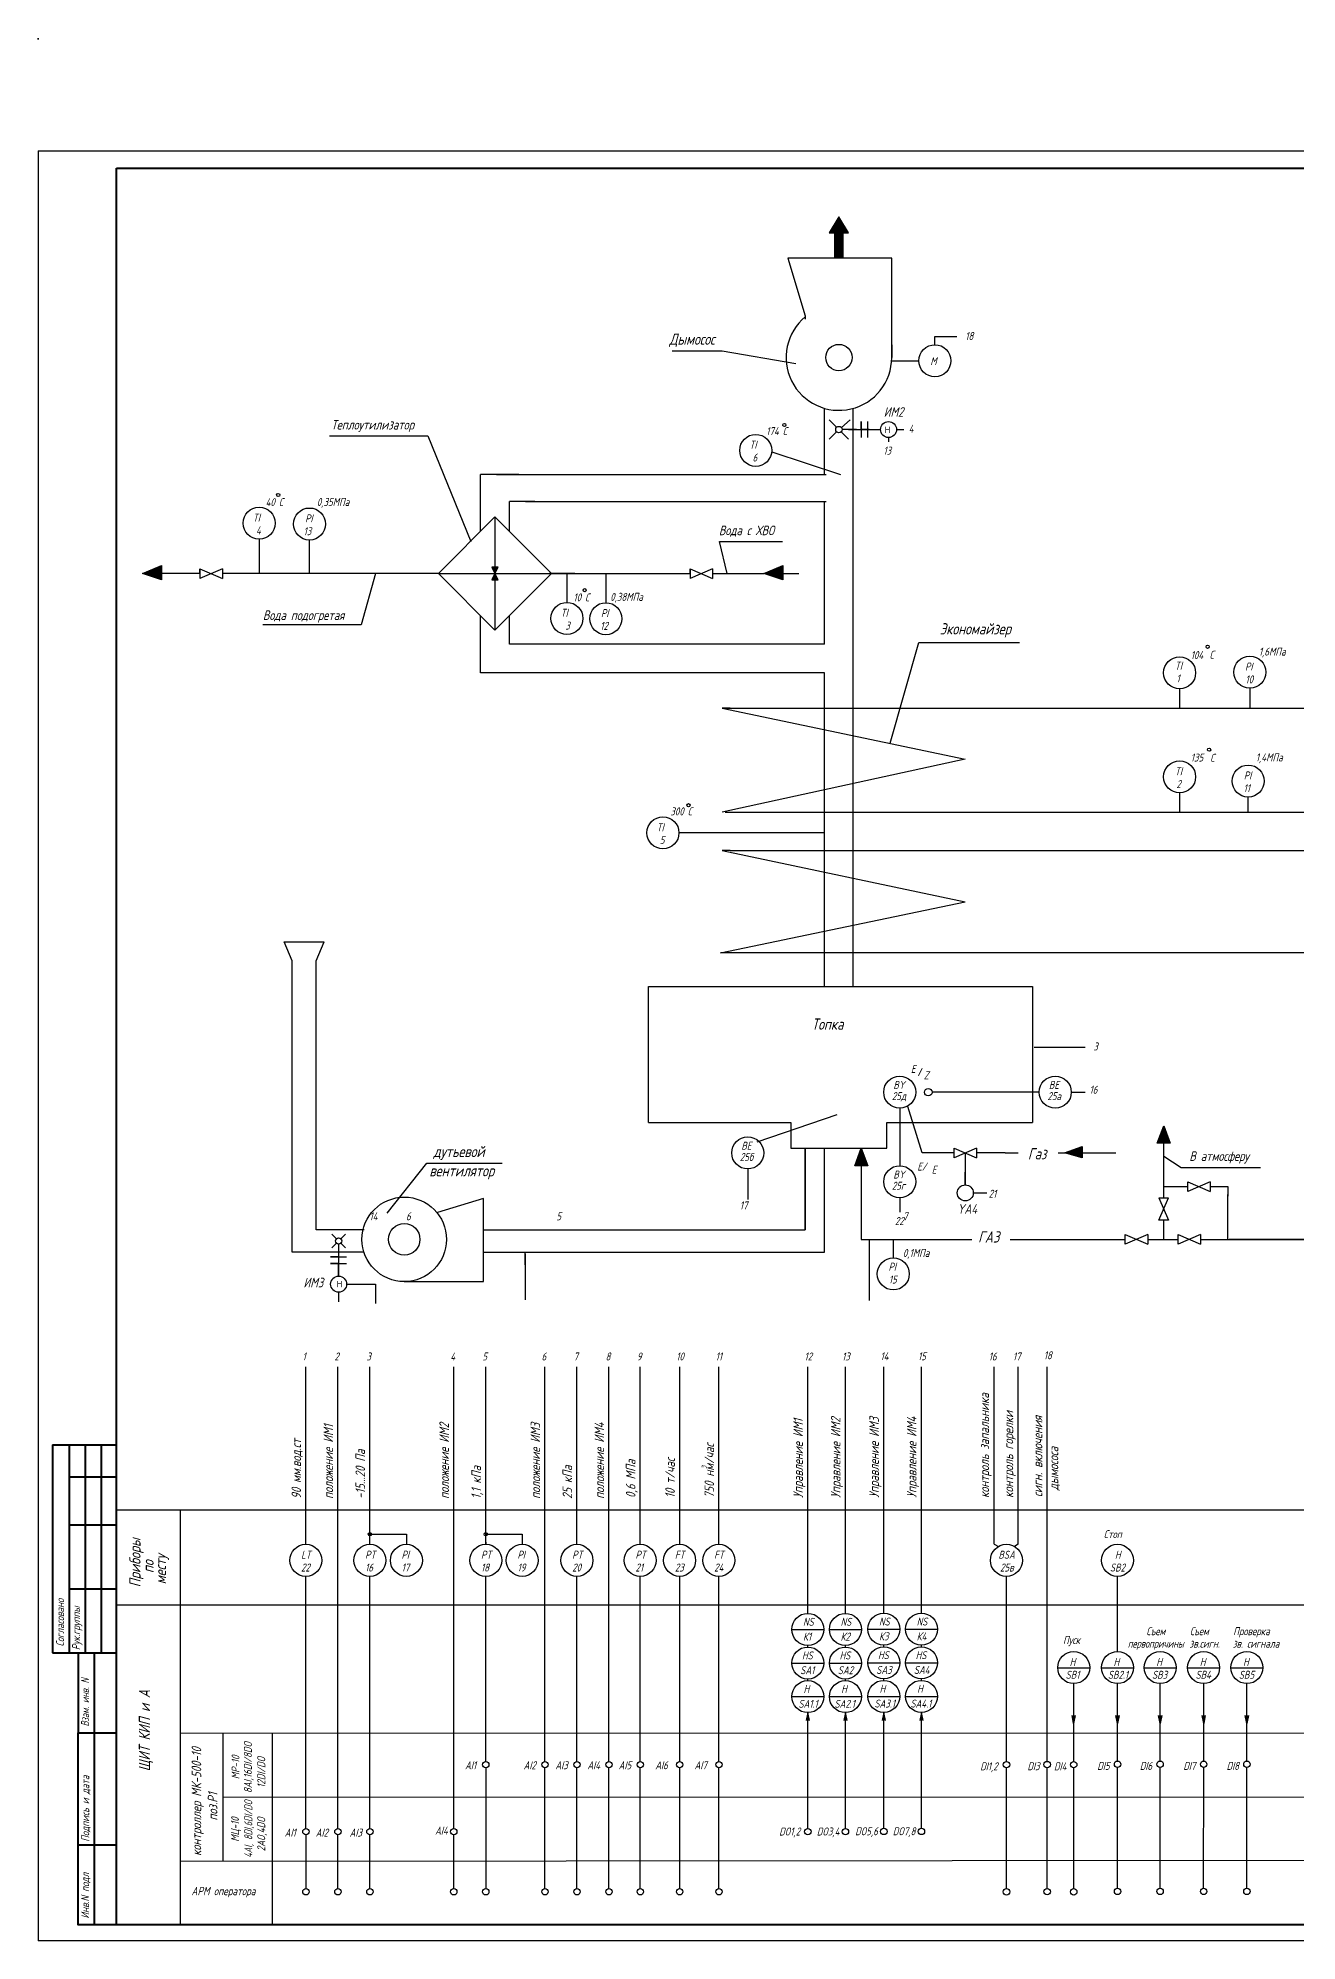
# Model space of a CAD drawing. Extents: x -24 to 944, y 1 to 596.
# Drawn here: x -24 to 369, y 1 to 596 of the extents above; entities that cross this region are included whole.
import ezdxf

# ---------------------------------------------------------------- set-up
doc = ezdxf.new("R2010")
doc.units = 0
doc.header["$LTSCALE"] = 20
doc.header["$MEASUREMENT"] = 0
doc.linetypes.add('HIDDEN', pattern=[0.375, 0.25, -0.125])
doc.layers.get('0').update_dxf_attribs({"linetype": 'CONTINUOUS'})
doc.layers.add('1', color=7, linetype='CONTINUOUS')
doc.layers.add('MAIN', color=7, linetype='CONTINUOUS', lineweight=50)
doc.styles.add('ROMANC', font='', dxfattribs={"oblique": 15, "height": 3})
doc.styles.get("Standard").update_dxf_attribs({"font": '', "oblique": 15, "height": 2.5})
doc.styles.add('TXT', font='ROMANC.SHX', dxfattribs={"height": 4})
doc.styles.get('ROMANC').set_extended_font_data('GOST type A')
doc.styles.get('Standard').set_extended_font_data('GOST type A')

msp = doc.modelspace()

# ---------------------------------------------------------------- linework, layer by layer
at = {"color": 7, "lineweight": 40}
for p, q in [((0, 554.82), (773.83, 554.85, 0.97)), ((0, 6), (0, 554.82)), ((724.09, 6, -0.03), (0, 6))]:
    msp.add_line(p, q, dxfattribs=at)
at = {"color": 7}
for p, q in [((0, 135.66), (529.72, 135.66)), ((20.03, 6), (20.03, 135.66)), ((0, 105.97), (529.72, 105.97)), ((33.35, 25.97), (33.35, 65.88)), ((48.8, 6), (48.8, 65.89)), ((0, 6), (724.09, 6, 0.97))]:
    msp.add_line(p, q, dxfattribs=at)
at = {"color": 0, "linetype": 'Continuous'}
for p, q in [((216.08, 72.33, 0.75), (215.58, 69.83, 0.75)), ((216.58, 69.83, 0.75), (216.08, 72.33, 0.75)), ((227.83, 72.33, 1.47), (227.33, 69.83, 1.47)), ((228.33, 69.83, 1.47), (227.83, 72.33, 1.47)), ((239.83, 72.41, 1.47), (239.33, 69.91, 1.47)), ((240.33, 69.91, 1.47), (239.83, 72.41, 1.47)), ((251.58, 72.41, 1.18), (251.08, 69.91, 1.18)), ((252.08, 69.91, 1.18), (251.58, 72.41, 1.18)), ((299.15, 68.97, 1), (298.65, 71.47, 1)), ((299.65, 71.47, 1), (299.15, 68.97, 1)), ((312.85, 68.97, 1), (312.35, 71.47, 1)), ((313.35, 71.47, 1), (312.85, 68.97, 1)), ((326.19, 68.97, 1), (325.69, 71.47, 1)), ((326.69, 71.47, 1), (326.19, 68.97, 1)), ((339.78, 68.97, 1), (339.28, 71.47, 1)), ((340.28, 71.47, 1), (339.78, 68.97, 1)), ((353.3, 68.97, 1), (352.8, 71.47, 1)), ((353.8, 71.47, 1), (353.3, 68.97, 1))]:
    msp.add_line(p, q, dxfattribs=at)
at = {"color": 0, "linetype": 'ByBlock'}
for p, q in [((20.03, 65.88), (529.72, 66.05)), ((33.35, 45.92), (529.72, 46.09)), ((20.03, 25.95), (529.72, 26.33))]:
    msp.add_line(p, q, dxfattribs=at)
at = {"color": 0, "linetype": 'Continuous'}
for centre in [(115.43, 56.07, 1), (133.93, 56.07, 1), (143.93, 56.07, 1), (153.93, 56.07, 1), (163.72, 56.07, 1), (176.02, 56.07, 1), (188.3, 56.07, 1), (278.15, 56.07, 1), (290.86, 56.1, 1), (299.17, 56.06, 1), (312.87, 56.2, 1), (326.17, 56.2, 1), (339.77, 56.2, 1), (353.29, 56.2, 1), (59.22, 35.13), (69.22, 35.13), (79.22, 35.13), (105.43, 35.13, 1), (216.08, 35.13, 1), (227.83, 35.13, 0.71), (239.83, 35.21, 0.71), (251.58, 35.21, 0.42), (59.22, 16.37), (69.22, 16.37), (79.22, 16.37), (105.43, 16.37, 1), (115.43, 16.37, 1), (133.93, 16.37, 1), (143.93, 16.37, 1), (153.93, 16.37, 1), (163.72, 16.37, 1), (176.02, 16.37, 1), (188.3, 16.37, 1), (278.15, 16.35, 1), (290.86, 16.38, 1), (299.17, 16.34, 1), (312.87, 16.48, 1), (326.17, 16.48, 1), (339.77, 16.48, 1), (353.29, 16.48, 1)]:
    msp.add_circle(centre, 1, dxfattribs=at)
for points in [[(216.58, 69.83, 0.75), (216.08, 72.33, 0.75), (215.58, 69.83, 0.75)], [(228.33, 69.83, 1.47), (227.83, 72.33, 1.47), (227.33, 69.83, 1.47)], [(240.33, 69.91, 1.47), (239.83, 72.41, 1.47), (239.33, 69.91, 1.47)], [(252.08, 69.91, 1.18), (251.58, 72.41, 1.18), (251.08, 69.91, 1.18)], [(299.65, 71.47, 1), (299.15, 68.97, 1), (298.65, 71.47, 1)], [(313.35, 71.47, 1), (312.85, 68.97, 1), (312.35, 71.47, 1)], [(326.69, 71.47, 1), (326.19, 68.97, 1), (325.69, 71.47, 1)], [(340.28, 71.47, 1), (339.78, 68.97, 1), (339.28, 71.47, 1)], [(353.8, 71.47, 1), (353.3, 68.97, 1), (352.8, 71.47, 1)]]:
    msp.add_solid(points, dxfattribs=at)
at = {"layer": '1', "color": 7, "linetype": 'Continuous'}
for p, q in [((-24.5, 595.5, 1), (-24.5, 595, 1)), ((-24.5, 595, 1), (-24.5, 595.5, 1)), ((-24.5, 560.25, 1), (-24.5, 1, 1)), ((-24.5, 560.25, 1), (779.06, 560.25, 0.97)), ((225.79, 539.69, 1), (222.79, 534.69, 1)), ((228.79, 534.69, 1), (225.79, 539.69, 1)), ((225.79, 534.69, 1), (222.79, 534.69, 1)), ((222.79, 534.69, 1), (228.79, 534.69, 1)), ((209.79, 526.69, 1), (215.29, 508.69, 1)), ((242.29, 526.69, 1), (209.79, 526.69, 1)), ((242.29, 495.69, 1), (242.29, 526.69, 1)), ((215.29, 508.69, 1), (215.29, 507.69, 1)), ((242.29, 499.69, 1), (242.29, 495.69, 1)), ((255.76, 499.69, 1), (255.76, 502.28, 1)), ((255.76, 502.28, 1), (262.68, 502.28, 1)), ((189.29, 497.69, 1), (173.65, 497.69, 1)), ((212.29, 493.69, 1), (189.29, 497.69, 1)), ((242.29, 494.69, 1), (250.79, 494.69, 1)), ((221.29, 459.19, 1), (221.29, 479.81, 1)), ((225.08, 473.9, 1), (222.79, 476.19, 1)), ((226.55, 473.84, 1), (229.29, 476.19, 1)), ((230.29, 299.19, 1), (230.29, 479.81, 1)), ((232.79, 475.69, 1), (232.79, 470.69, 1)), ((232.79, 473.19, 1), (232.79, 475.69, 1)), ((234.79, 470.69, 1), (234.79, 475.69, 1)), ((66.62, 471.19, 1), (97.29, 471.19, 1)), ((97.29, 471.19, 1), (110.79, 438.19, 1)), ((225.08, 472.48, 1), (222.79, 470.19, 1)), ((226.5, 472.48, 1), (228.79, 470.19, 1)), ((231.29, 473.19, 1), (226.79, 473.19, 1)), ((228.79, 473.19, 1), (238.79, 473.19, 1)), ((235.29, 473.19, 1), (232.79, 473.19, 1)), ((241.29, 470.69, 1), (241.29, 469.36, 1)), ((243.79, 473.19, 1), (246.06, 473.19, 1)), ((204.79, 466.19, 1), (226.29, 459.19, 1)), ((113.79, 441.37, 1), (113.79, 459.19, 1)), ((125.79, 459.19, 1), (113.79, 459.19, 1)), ((118.79, 459.19, 1), (221.79, 459.19, 1)), ((122.79, 441.69, 1), (122.79, 450.69, 1)), ((130.79, 450.69, 1), (122.79, 450.69, 1)), ((127.79, 450.69, 1), (221.79, 450.69, 1)), ((221.29, 406.19, 1), (221.29, 450.69, 1)), ((118.29, 445.87, 1), (100.61, 428.19, 1)), ((135.97, 428.19, 1), (118.29, 445.87, 1)), ((118.29, 445.69, 1), (118.29, 410.69, 1)), ((122.79, 441.37, 1), (122.79, 441.69, 1)), ((44.6, 438.94, 1), (44.6, 428.19, 1)), ((60.23, 438.68, 1), (60.23, 428.19, 1)), ((190.86, 428.19, 1), (188.45, 438.19, 1)), ((188.45, 438.19, 1), (188.77, 438.19, 1)), ((188.45, 438.19, 1), (208.17, 438.19, 1)), ((8.1, 428.19, 1), (14.1, 430.69, 1)), ((14.1, 426.19, 1), (8.1, 428.19, 1)), ((26.1, 428.19, 1), (13.6, 428.19, 1)), ((14.1, 430.69, 1), (14.1, 426.19, 1)), ((33.1, 429.69, 1), (26.1, 426.69, 1)), ((26.1, 429.69, 1), (33.1, 426.69, 1)), ((26.1, 429.69, 1), (26.1, 426.69, 1)), ((26.1, 428.19, 1), (26.1, 429.69, 1)), ((26.1, 428.19, 1), (26.1, 428.19, 1)), ((33.1, 429.69, 1), (33.1, 426.69, 1)), ((84.1, 428.19, 1), (33.1, 428.19, 1)), ((80.98, 428.19, 1), (76.49, 412.19, 1)), ((100.79, 428.19, 1), (80.98, 428.19, 1)), ((100.61, 428.19, 1), (118.29, 410.51, 1)), ((100.79, 428.19, 1), (135.79, 428.19, 1)), ((119.29, 430.19, 1), (117.29, 430.19, 1)), ((117.29, 430.19, 1), (118.29, 428.19, 1)), ((118.29, 428.19, 1), (117.29, 426.19, 1)), ((118.29, 428.19, 1), (119.29, 430.19, 1)), ((118.29, 410.51, 1), (135.97, 428.19, 1)), ((119.29, 426.19, 1), (118.29, 428.19, 1)), ((135.29, 428.19, 1), (147.79, 428.19, 1)), ((143.29, 428.19, 1), (135.29, 428.19, 1)), ((140.79, 428.19, 1), (140.79, 419.19, 1)), ((144.29, 428.19, 1), (161.85, 428.19, 1)), ((152.93, 428.19, 1), (152.93, 419.1, 1)), ((158.3, 428.19, 1), (179.29, 428.19, 1)), ((179.29, 428.19, 1), (179.29, 429.69, 1)), ((179.29, 429.69, 1), (179.29, 426.69, 1)), ((179.29, 429.69, 1), (186.29, 426.69, 1)), ((186.29, 429.69, 1), (179.29, 426.69, 1)), ((179.29, 428.19, 1), (179.29, 428.19, 1)), ((186.29, 429.69, 1), (186.29, 426.69, 1)), ((186.29, 428.19, 1), (202.29, 428.19, 1)), ((202.29, 428.19, 1), (208.29, 430.69, 1)), ((208.29, 426.19, 1), (202.29, 428.19, 1)), ((208.29, 430.69, 1), (208.29, 426.19, 1)), ((208.29, 428.19, 1), (213.29, 428.19, 1)), ((117.29, 426.19, 1), (119.29, 426.19, 1)), ((73.6, 412.19, 1), (45.78, 412.19, 1)), ((76.49, 412.19, 1), (68.78, 412.19, 1)), ((113.79, 407.69, 1), (113.79, 415.01, 1)), ((113.79, 397.19, 1), (113.79, 414.69, 1)), ((113.79, 397.19, 1), (113.79, 411.19, 1)), ((122.79, 408.19, 1), (122.79, 415.01, 1)), ((122.79, 406.19, 1), (122.79, 415.01, 1)), ((122.79, 406.19, 1), (122.79, 409.8, 1)), ((132.29, 406.19, 1), (122.79, 406.19, 1)), ((221.29, 406.19, 1), (127.79, 406.19, 1)), ((241.79, 375.19, 1), (250.79, 406.69, 1)), ((250.79, 406.69, 1), (282.19, 406.69, 1)), ((122.79, 397.19, 1), (113.79, 397.19, 1)), ((221.29, 397.19, 1), (118.79, 397.19, 1)), ((221.29, 299.19, 1), (221.29, 397.19, 1)), ((354.21, 392.39, 1), (354.21, 386.19, 1)), ((332.27, 392.19, 1), (332.27, 386.19, 1)), ((189.29, 386.19, 1), (265.29, 370.19, 1)), ((191.79, 386.19, 1), (189.29, 386.19, 1)), ((189.29, 386.19, 1), (306.79, 386.19, 1)), ((262.79, 386.19, 1), (394.29, 386.19, 1)), ((265.29, 370.19, 1), (189.29, 353.69, 1)), ((332.27, 359.69, 1), (332.27, 353.69, 1)), ((353.66, 353.69, 1), (353.66, 358.38, 1)), ((190.29, 353.69, 1), (445.46, 353.69, 1)), ((221.29, 347.19, 1), (175.79, 347.19, 1)), ((191.79, 341.69, 1), (189.29, 341.69, 1)), ((189.29, 341.69, 1), (265.29, 325.69, 1)), ((191.79, 341.69, 1), (535.79, 341.69, 1)), ((188.79, 309.69, 1), (265.29, 325.69, 1)), ((54.94, 307.19, 1), (52.44, 313.19, 1)), ((52.44, 313.19, 1), (64.94, 313.19, 1)), ((62.44, 307.19, 1), (64.94, 313.19, 1)), ((549.79, 309.69, 1), (188.79, 309.69, 1)), ((54.94, 216.19, 1), (54.94, 307.19, 1)), ((62.44, 223.19, 1), (62.44, 307.19, 1)), ((166.29, 299.19, 1), (286.29, 299.19, 1)), ((166.29, 256.69, 1), (166.29, 299.19, 1)), ((286.29, 299.19, 1), (286.29, 256.69, 1)), ((286.79, 280.19, 1), (302.79, 280.19, 1)), ((251.79, 247.19, 1), (247.29, 261.69, 1)), ((288.4, 266.19, 1), (254.89, 266.19, 1)), ((288.4, 266.19, 1), (288.4, 266.19, 1)), ((298.4, 266.19, 1), (302.79, 266.19, 1)), ((166.29, 256.69, 1), (210.79, 256.69, 1)), ((200.29, 250.69, 1), (225.29, 259.19, 1)), ((210.79, 256.69, 1), (210.79, 248.69, 1)), ((240.79, 248.69, 1), (240.79, 256.69, 1)), ((240.79, 256.69, 1), (286.29, 256.69, 1)), ((244.79, 261.19, 1), (244.79, 243.19, 1)), ((325.29, 250.19, 1), (327.29, 255.69, 1)), ((325.79, 250.19, 1), (327.29, 255.69, 1)), ((327.29, 255.69, 1), (329.29, 250.19, 1)), ((327.29, 250.19, 1), (325.29, 250.19, 1)), ((329.29, 250.19, 1), (325.79, 250.19, 1)), ((327.29, 233.19, 1), (327.29, 251.19, 1)), ((84.59, 228.34, 1), (97.01, 243.99, 1)), ((97.01, 243.99, 1), (120.58, 243.99, 1)), ((210.79, 248.69, 1), (240.79, 248.69, 1)), ((215.29, 223.19, 1), (215.29, 248.69, 1)), ((215.29, 248.69, 1), (215.29, 223.19, 1)), ((221.29, 216.19, 1), (221.29, 248.69, 1)), ((230.79, 243.19, 1), (232.79, 248.69, 1)), ((231.29, 243.19, 1), (232.79, 248.69, 1)), ((232.79, 248.69, 1), (232.79, 220.19, 1)), ((232.79, 248.69, 1), (234.79, 243.19, 1)), ((261.79, 247.19, 1), (251.79, 247.19, 1)), ((268.79, 248.69, 1), (261.79, 245.69, 1)), ((261.79, 248.69, 1), (268.79, 245.69, 1)), ((261.79, 245.69, 1), (261.79, 248.69, 1)), ((265.29, 247.19, 1), (265.29, 243.19, 1)), ((265.29, 246.69, 1), (265.29, 237.19, 1)), ((268.79, 248.69, 1), (268.79, 245.69, 1)), ((269.79, 247.19, 1), (268.79, 247.19, 1)), ((276.29, 247.19, 1), (269.79, 247.19, 1)), ((277.79, 247.19, 1), (274.29, 247.19, 1)), ((277.79, 247.19, 1), (281.79, 247.19, 1)), ((294.29, 247.19, 1), (304.29, 247.19, 1)), ((296.29, 247.19, 1), (301.79, 249.19, 1)), ((301.79, 245.69, 1), (296.29, 247.19, 1)), ((300.79, 247.19, 1), (312.29, 247.19, 1)), ((301.79, 249.19, 1), (301.79, 245.69, 1)), ((327.29, 246.19, 1), (332.79, 242.69, 1)), ((197.29, 242.19, 1), (197.29, 232.69, 1)), ((232.79, 243.19, 1), (230.79, 243.19, 1)), ((234.79, 243.19, 1), (231.29, 243.19, 1)), ((265.29, 237.19, 1), (265.29, 241.19, 1)), ((332.79, 242.69, 1), (355.29, 242.69, 1)), ((334.79, 235.19, 1), (334.79, 238.19, 1)), ((334.79, 238.19, 1), (341.79, 235.19, 1)), ((341.79, 238.19, 1), (334.79, 235.19, 1)), ((341.79, 238.19, 1), (341.79, 235.19, 1)), ((353.79, 242.69, 1), (357.54, 242.69, 1)), ((114.74, 232.99, 1), (100.34, 228.59, 1)), ((114.74, 206.99, 1), (114.74, 232.99, 1)), ((244.79, 233.19, 1), (244.79, 228.69, 1)), ((267.79, 234.69, 1), (271.98, 234.69, 1)), ((325.79, 233.19, 1), (328.79, 226.19, 1)), ((325.79, 226.19, 1), (328.79, 233.19, 1)), ((325.79, 233.19, 1), (328.79, 233.19, 1)), ((327.29, 236.69, 1), (334.79, 236.69, 1)), ((341.79, 236.69, 1), (347.29, 236.69, 1)), ((347.29, 236.69, 1), (347.29, 233.69, 1)), ((347.29, 220.19, 1), (347.29, 234.19, 1)), ((328.79, 226.19, 1), (325.79, 226.19, 1)), ((327.29, 220.19, 1), (327.29, 226.19, 1)), ((77.44, 223.19, 1), (62.44, 223.19, 1)), ((68.73, 220.4, 1), (67.32, 221.81, 1)), ((70.14, 220.4, 1), (71.56, 221.81, 1)), ((114.74, 223.19, 1), (203.29, 223.19, 1)), ((203.29, 223.19, 1), (215.29, 223.19, 1)), ((232.79, 220.19, 1), (267.29, 220.19, 1)), ((235.29, 220.19, 1), (235.29, 201.12, 1)), ((242.79, 220.19, 1), (242.79, 214.39, 1)), ((263.29, 220.19, 1), (264.79, 220.19, 1)), ((279.29, 220.19, 1), (308.29, 220.19, 1)), ((279.79, 220.19, 1), (305.79, 220.19, 1)), ((305.79, 220.19, 1), (315.29, 220.19, 1)), ((315.29, 218.69, 1), (315.29, 221.69, 1)), ((315.29, 221.69, 1), (322.29, 218.69, 1)), ((322.29, 221.69, 1), (315.29, 218.69, 1)), ((322.29, 221.69, 1), (322.29, 218.69, 1)), ((322.29, 220.19, 1), (331.79, 220.19, 1)), ((338.79, 221.69, 1), (331.79, 218.69, 1)), ((331.79, 221.69, 1), (338.79, 218.69, 1)), ((331.79, 218.69, 1), (331.79, 221.69, 1)), ((338.79, 221.69, 1), (338.79, 218.69, 1)), ((338.79, 220.19, 1), (349.79, 220.19, 1)), ((376.29, 220.19, 1), (347.79, 220.19, 1)), ((348.79, 220.19, 1), (375.79, 220.19, 1)), ((77.44, 216.19, 1), (54.94, 216.19, 1)), ((69.44, 214.69, 1), (66.94, 214.69, 1)), ((66.94, 214.69, 1), (71.94, 214.69, 1)), ((68.73, 218.98, 1), (67.32, 217.57, 1)), ((69.44, 218.69, 1), (69.44, 208.69, 1)), ((69.44, 218.69, 1), (69.44, 214.69, 1)), ((70.14, 218.98, 1), (71.56, 217.57, 1)), ((114.74, 216.19, 1), (192.44, 216.19, 1)), ((127.76, 212.19, 1), (127.76, 216.19, 1)), ((127.76, 215.69, 1), (127.76, 201.27, 1)), ((163.94, 216.19, 1), (172.94, 216.19, 1)), ((189.94, 216.19, 1), (221.29, 216.19, 1)), ((69.44, 212.69, 1), (66.94, 212.69, 1)), ((66.94, 212.69, 1), (71.94, 212.69, 1)), ((69.44, 208.69, 1), (69.44, 212.69, 1)), ((69.44, 203.69, 1), (69.44, 200.69, 1)), ((71.94, 206.19, 1), (74.94, 206.19, 1)), ((74.44, 206.19, 1), (80.94, 206.19, 1)), ((80.94, 206.19, 1), (80.94, 200.19, 1)), ((89.94, 206.99, 1), (114.74, 206.99, 1)), ((59.21, 124.91), (59.21, 180.35)), ((69.21, 36.13), (69.21, 180.35)), ((79.21, 124.91), (79.21, 180.35)), ((105.43, 36.13, 1.06), (105.43, 180.35, 0.06)), ((115.43, 124.91), (115.43, 180.35)), ((133.93, 57.07, 1.07), (133.93, 180.35, 0.07)), ((143.93, 124.91), (143.93, 180.35)), ((153.93, 57.07, 1.07), (153.93, 180.35, 0.07)), ((163.72, 124.91, 0.29), (163.72, 180.35, 0.04)), ((176.02, 124.91, 0.29), (176.02, 180.35, 0.04)), ((188.3, 124.91, 0.29), (188.3, 180.35, 0.04)), ((216.08, 124.91, 0.29), (216.08, 180.35, 0.04)), ((227.83, 124.91), (227.83, 180.35, -0.25)), ((239.83, 125, 0), (239.83, 180.35, -0.25)), ((251.58, 125, -0.29), (251.58, 180.35, -0.54)), ((274.28, 124.91, 0.29), (274.28, 180.35, 0.04)), ((281.82, 124.91, 0.29), (281.82, 180.35, 0.04)), ((290.89, 125.29, 0.29), (290.89, 180.35, 0.04)), ((290.85, 57.1, 1.08), (290.89, 131.35, 0.38)), ((79.21, 128.07, 1), (90.6, 128.07, 1)), ((90.6, 128.07, 1), (90.6, 124.91, 1)), ((115.43, 128.07, 1), (126.82, 128.07, 1)), ((115.43, 125.57, 1), (115.43, 124.91, 1)), ((126.82, 128.07, 1), (126.82, 124.91, 1)), ((216.08, 103.28, 0.47), (216.08, 127.4, 0.38)), ((227.83, 103.28, 0.18), (227.83, 127.4, 0.09)), ((239.83, 103.36, 0.18), (239.83, 127.48, 0.09)), ((251.58, 103.36, -0.11), (251.58, 127.48, -0.2)), ((274.28, 124.91, 1.29), (275.66, 124.26, 1)), ((281.82, 124.91, 1.29), (280.64, 124.24, 1)), ((59.21, 36.13), (59.21, 114.91)), ((79.21, 36.13), (79.21, 114.91)), ((115.43, 57.07, 1.18), (115.43, 114.91)), ((143.93, 57.07, 1.18), (143.93, 114.91)), ((163.71, 57.07, 1.11), (163.71, 114.91, 0.38)), ((176.02, 57.07, 1.11), (176.02, 114.91, 0.38)), ((188.29, 57.07, 1.11), (188.3, 114.91, 0.38)), ((278.15, 57.07, 1.11), (278.15, 114.91, 0.38)), ((312.88, 91.46, 0.3), (312.88, 114.91, 0.04)), ((211.06, 98.32, 1), (221.06, 98.32, 1)), ((222.81, 98.32, 0.71), (232.81, 98.32, 0.71)), ((234.81, 98.41, 0.71), (244.81, 98.41, 0.71)), ((246.57, 98.41, 0.42), (256.57, 98.41, 0.42)), ((216.08, 92.83, 0.56), (216.08, 93.33, 0.56)), ((227.83, 92.83, 0.27), (227.83, 93.33, 0.27)), ((239.83, 92.91, 0.27), (239.83, 93.41, 0.27)), ((251.58, 92.91, -0.01), (251.58, 93.41, -0.02)), ((211.06, 87.83, 1), (221.06, 87.83, 1)), ((222.81, 87.83, 0.71), (232.81, 87.83, 0.71)), ((234.81, 87.91, 0.71), (244.81, 87.91, 0.71)), ((246.57, 87.91, 0.42), (256.57, 87.91, 0.42)), ((294.17, 86.34, 0.71), (304.17, 86.34, 0.71)), ((307.87, 86.34, 0.71), (317.87, 86.34, 0.71)), ((321.17, 86.34, 0.71), (331.17, 86.34, 0.71)), ((334.69, 86.34, 0.71), (344.69, 86.34, 0.71)), ((348.21, 86.34, 0.71), (358.21, 86.34, 0.71)), ((211.06, 77.33, 1), (221.06, 77.33, 1)), ((216.08, 82.33, 0.66), (216.08, 82.83, 0.66)), ((222.81, 77.33, 0.71), (232.81, 77.33, 0.71)), ((227.83, 82.33, 0.37), (227.83, 82.83, 0.37)), ((234.81, 77.41, 0.71), (244.81, 77.41, 0.71)), ((239.83, 82.41, 0.37), (239.83, 82.91, 0.37)), ((246.57, 77.41, 0.42), (256.57, 77.41, 0.42)), ((251.58, 82.41, 0.08), (251.58, 82.91, 0.08)), ((299.18, 57.06, 0.6), (299.18, 81.4, 0.42)), ((312.88, 57.2, 0.66), (312.88, 81.4, 0.42)), ((326.18, 57.2, 0.66), (326.18, 81.4, 0.42)), ((339.78, 57.2, 0.66), (339.78, 81.4, 0.42)), ((353.3, 57.2, 0.66), (353.3, 81.4, 0.42)), ((216.07, 36.13, 1), (216.08, 72.33, 0.75)), ((227.83, 36.13, 0.71), (227.83, 72.33, 0.47)), ((239.83, 36.21, 0.71), (239.83, 72.41, 0.47)), ((251.58, 36.21, 0.42), (251.58, 72.41, 0.18)), ((115.43, 55.07, 1), (115.43, 17.37, 1)), ((133.93, 17.37, 1.4), (133.93, 55.07, 1.09)), ((143.92, 17.37, 1.99), (143.93, 55.07, 1.22)), ((153.93, 17.37, 1.4), (153.93, 55.11, 1.09)), ((163.71, 17.37, 1.61), (163.71, 55.07, 1.14)), ((176.02, 17.37, 1.61), (176.02, 55.07, 1.14)), ((188.29, 17.37, 1.61), (188.29, 55.07, 1.14)), ((278.14, 17.35, 1.61), (278.15, 55.07, 1.14)), ((278.15, 56.07, 1), (278.15, 56.07, 1)), ((290.83, 17.38, 1.46), (290.85, 55.1, 1.1)), ((299.18, 17.34, 0.9), (299.18, 55.06, 0.62)), ((312.88, 17.48, 1.07), (312.88, 55.2, 0.68)), ((326.18, 17.48, 1.07), (326.18, 55.2, 0.68)), ((339.77, 17.48, 1.07), (339.78, 55.2, 0.68)), ((353.3, 17.48, 1.07), (353.3, 55.2, 0.68)), ((59.22, 34.13), (59.22, 17.37)), ((69.21, 17.37), (69.21, 34.13)), ((79.21, 17.37), (79.21, 34.13)), ((105.43, 35.13, 1), (105.43, 35.13, 1)), ((105.43, 35.13, 1), (105.43, 35.13, 1)), ((105.43, 17.37, 1.19), (105.43, 34.13, 1.08)), ((216.08, 35.13, 1), (216.08, 35.13, 1)), ((216.08, 35.13, 1), (216.08, 35.13, 1)), ((105.43, 16.37, 1), (105.43, 16.37, 1)), ((105.43, 16.37, 1), (105.43, 16.37, 1)), ((278.15, 16.35, 1), (278.15, 16.35, 1)), ((4.5, 1, 1), (-24.5, 1, 1)), ((693, 1, 1), (-1.5, 1, 1))]:
    msp.add_line(p, q, dxfattribs=at)
at = {"layer": '1', "color": 7, "linetype": 'Continuous', "lineweight": 40}
for p, q in [((-20.01, 156, 1), (-20.01, 91, 1)), ((0, 6, 1), (-12, 6, 1)), ((0, 6, 1), (-7, 6, 1))]:
    msp.add_line(p, q, dxfattribs=at)
at = {"layer": '1', "color": 7, "linetype": 'Continuous', "const_width": 3, "elevation": 1}
msp.add_lwpolyline([(225.79, 526.69), (225.79, 534.69)], dxfattribs=at)
at = {"layer": '1', "color": 7, "linetype": 'Continuous'}
for centre, radius in [((225.79, 495.69, 1), 4.12), ((255.79, 494.69, 1), 5), ((241.29, 473.19, 1), 2.5), ((199.79, 466.69, 1), 5), ((208.73, 474.61, 1), 0.5), ((225.79, 473.19, 1), 1), ((50.56, 452.75, 1), 0.5), ((44.6, 443.94, 1), 5), ((60.32, 443.68, 1), 5), ((146.33, 423, 1), 0.5), ((140.79, 414.19, 1), 5), ((152.93, 414.1, 1), 5), ((341.01, 405.33, 1), 0.5), ((332.27, 397.19, 1), 5), ((354.21, 397.39, 1), 5), ((332.27, 364.69, 1), 5), ((341.47, 373.17, 1), 0.5), ((353.69, 363.38, 1), 5), ((170.79, 347.19, 1), 5), ((178.78, 355.82, 1), 0.5), ((244.79, 266.19, 1), 5), ((293.4, 266.19, 1), 5), ((253.72, 266.16, 1), 1.17), ((197.29, 247.19, 1), 5), ((244.79, 238.19, 1), 5), ((89.94, 220.19, 1), 13.2), ((265.29, 234.69, 1), 2.5), ((69.44, 219.69, 1), 1), ((89.94, 220.19, 1), 4.92), ((242.79, 209.39, 1), 5), ((69.44, 206.19, 1), 2.5), ((59.19, 119.91, 1), 5), ((79.21, 119.91, 1), 5), ((79.21, 128.07, 1), 0.5), ((90.6, 119.91, 1), 5), ((115.43, 119.91, 1), 5), ((115.43, 128.07, 1), 0.5), ((126.82, 119.91, 1), 5), ((143.92, 119.91, 1), 5), ((163.7, 119.91, 1), 5), ((176.01, 119.91, 1), 5), ((188.28, 119.91, 1), 5), ((278.13, 119.91, 1), 5), ((312.86, 119.91, 1), 5), ((216.06, 98.33, 1), 5), ((227.81, 98.33, 0.71), 5), ((239.81, 98.41, 0.71), 5), ((251.57, 98.41, 0.42), 5), ((216.06, 87.83, 1), 5), ((227.81, 87.83, 0.71), 5), ((239.81, 87.91, 0.71), 5), ((251.57, 87.91, 0.42), 5), ((299.17, 86.4, 0.71), 5), ((312.87, 86.4, 0.71), 5), ((326.17, 86.4, 0.71), 5), ((339.76, 86.4, 0.71), 5), ((353.29, 86.4, 0.71), 5), ((216.06, 77.33, 1), 5), ((227.81, 77.33, 0.71), 5), ((239.81, 77.41, 0.71), 5), ((251.57, 77.41, 0.42), 5)]:
    msp.add_circle(centre, radius, dxfattribs=at)
msp.add_arc((225.79, 495.69, 1), 16.5, 129.5212, 0, dxfattribs=at)
for points in [[(222.79, 534.69, 1), (225.79, 539.69, 1), (228.79, 534.69, 1), (225.79, 534.69, 1)], [(228.79, 534.69, 1), (225.79, 539.69, 1), (225.79, 534.69, 1)], [(8.1, 428.19, 1), (14.1, 430.69, 1), (14.1, 426.19, 1)], [(118.29, 428.19, 1), (119.29, 430.19, 1), (117.29, 430.19, 1)], [(119.29, 426.19, 1), (118.29, 428.19, 1), (117.29, 426.19, 1)], [(202.29, 428.19, 1), (208.29, 430.69, 1), (208.29, 426.19, 1)], [(325.79, 250.19, 1), (325.29, 250.19, 1), (327.29, 255.69, 1)], [(329.29, 250.19, 1), (327.29, 255.69, 1), (325.79, 250.19, 1)], [(231.29, 243.19, 1), (230.79, 243.19, 1), (232.79, 248.69, 1)], [(234.79, 243.19, 1), (232.79, 248.69, 1), (231.29, 243.19, 1)], [(301.79, 249.19, 1), (296.29, 247.19, 1), (301.79, 245.69, 1)]]:
    msp.add_solid(points, dxfattribs=at)
at = {"layer": 'MAIN', "color": 7, "linetype": 'Continuous', "lineweight": 40}
for p, q in [((-20.01, 156, 1), (-0.01, 156, 1)), ((-14.82, 156, 1), (-14.82, 91, 1)), ((-9.82, 156, 1), (-9.82, 91, 1)), ((-4.82, 156, 1), (-4.82, 91, 1)), ((-14.82, 146, 1), (-0.01, 146, 1)), ((-14.82, 131, 1), (-0.01, 131, 1)), ((-14.82, 111, 1), (-0.01, 111, 1)), ((-20.01, 91, 1), (-0.01, 91, 1)), ((-12.01, 90.98, 1), (-12.01, 65.98, 1)), ((-7.01, 90.98, 1), (-7.01, 5.98, 1)), ((-12.01, 5.98, 1), (-12.01, 65.98, 1)), ((-12.01, 65.98, 1), (-0.01, 65.98, 1)), ((-12.01, 30.98, 1), (-0.01, 30.98, 1))]:
    msp.add_line(p, q, dxfattribs=at)

# ---------------------------------------------------------------- texts
at = {"color": 7, "oblique": 15}
for s, p in [('Приборы', (7.54, 111.47, 1)), ('по', (11.64, 115.93, 2)), ('месту', (15.5, 112.42, 1))]:
    msp.add_text(s, height=3.5, rotation=90, dxfattribs=at).set_placement(p)
at = {"color": 0, "linetype": 'Continuous', "oblique": 15}
for s, p in [('контроллер МК-500-10', (26.5, 27.56)), (' поз.Р1', (31.56, 37.07))]:
    msp.add_text(s, height=3, rotation=90, dxfattribs=at).set_placement(p)
for s, p in [('AI1', (108.95, 54.64, 1)), ('AI2', (127.24, 54.64, 1)), ('AI3', (137.15, 54.64, 1)), ('AI4', (147.15, 54.64, 1)), ('AI5', (156.94, 54.64, 1)), ('AI6', (168.37, 54.64, 1)), ('AI7', (180.64, 54.64, 1)), ('DI1,2', (269.93, 54.3, 1)), ('DI3', (284.68, 54.34, 1)), ('DI4', (292.99, 54.29, 1)), ('DI5', (306.52, 54.44, 1)), ('DI6', (319.81, 54.44, 1)), ('DI7', (333.41, 54.44, 1)), ('DI8', (346.93, 54.44, 1)), ('AI1', (52.58, 33.6)), ('AI2', (62.28, 33.6)), ('AI3', (72.86, 33.6)), ('AI4', (99.58, 34.21, 1)), ('DO1,2', (207.11, 33.94, 1)), ('DO3,4', (218.86, 33.94, 0.71)), ('DO5,6', (230.86, 34.02, 0.71)), ('DO7,8', (242.61, 34.02, 0.42))]:
    msp.add_text(s, height=2.5, dxfattribs=at).set_placement(p)
at = {"layer": '1', "color": 7, "linetype": 'Continuous', "oblique": 15}
for s, height, p in [('Дымосос', 3.5, (172.78, 499.69, 1)), ('M', 2.5, (254.34, 493.3, 1)), ('TI', 2.5, (197.79, 467.19, 1)), ('PI', 2.5, (58.96, 444.18, 1)), ('13', 2.5, (58.46, 440.18, 1)), ('PI', 2.5, (151.43, 414.6, 1)), ('12', 2.5, (151.19, 410.6, 1)), ('Экономайзер', 3.5, (257.29, 409.19, 1)), ('1,6МПа', 2.5, (357.04, 402.57, 1)), ('TI', 2.5, (330.77, 398.19, 1)), ('PI', 2.5, (352.71, 397.89, 1)), ('1', 2.5, (331.27, 394.19, 1)), ('10', 2.5, (352.82, 393.89, 1)), ('1,4МПа', 2.5, (356.08, 369.54, 1)), ('2', 2.5, (331.27, 361.19, 1)), ('TI', 2.5, (330.77, 365.19, 1)), ('PI', 2.5, (352.33, 363.88, 1)), ('11', 2.5, (352.2, 359.88, 1)), ('TI', 2.5, (168.79, 347.69, 1)), ('3', 2.5, (305.29, 279.19, 1)), ('E', 2.5, (248.29, 272.19, 1)), ('BY', 2.5, (242.79, 267.19, 1)), ('Z', 2.5, (252.29, 270.19, 1)), ('BE', 2.5, (291.4, 267.19, 1)), ('16', 2.5, (304.1, 265.69, 1)), ('25д', 2.5, (242.33, 263.69, 1)), ('BE', 2.5, (195.29, 248.19, 1)), ('дутьевой ', 3.5, (99.07, 245.89, 1)), ('25б', 2.5, (194.83, 244.69, 1)), ('E/', 2.5, (250.29, 241.69, 1)), ('Газ', 3.5, (284.85, 245.19, 1)), ('вентилятор', 3.5, (97.79, 239.88, 1)), ('25г', 2.5, (242.33, 235.69, 1)), ('BY', 2.5, (242.79, 239.19, 1)), ('E', 2.5, (254.79, 240.69, 1)), ('17', 2.5, (194.79, 229.55, 1)), ('21', 2.5, (272.57, 233.19, 1)), ('14', 2.5, (79.06, 226.15, 1)), ('6', 2.5, (90.5, 226.15, 1)), ('5', 2.5, (137.49, 226.15, 1)), ('22', 2.5, (243.29, 224.69, 1)), ('7', 2.5, (245.82, 226.15, 1)), ('YA4', 3, (262.79, 228.19, 1)), ('ГАЗ', 3.5, (269.29, 219.19, 1)), ('0,1МПа', 2.5, (245.79, 214.69, 1)), ('ИМ3', 3, (58.44, 205.19, 1)), ('PI', 2.5, (241.29, 210.39, 1)), ('15', 2.5, (241.37, 206.39, 1)), ('1', 2.5, (58.13, 182.35, 1)), ('2', 2.5, (68.13, 182.35, 1)), ('3', 2.5, (78.13, 182.35, 1)), ('4', 2.5, (104.35, 182.35, 1)), ('5', 2.5, (114.35, 182.35, 1)), ('6', 2.5, (132.85, 182.35, 1)), ('7', 2.5, (142.85, 182.35, 1)), ('8', 2.5, (152.85, 182.35, 1)), ('9', 2.5, (162.64, 182.35, 1)), ('10', 2.5, (174.94, 182.35, 1)), ('11', 2.5, (187.22, 182.35, 1)), ('12', 2.5, (215, 182.35, 1)), ('13', 2.5, (226.75, 182.35, 0.71)), ('14', 2.5, (238.75, 182.43, 0.71)), ('15', 2.5, (250.5, 182.43, 0.42)), ('16', 2.5, (272.59, 182.35, 1)), ('17', 2.5, (280.13, 182.35, 1)), ('18', 2.5, (289.81, 182.72, 1)), ('Стоп', 2.5, (308.57, 126.84, 1)), ('22', 2.5, (57.69, 116.41, 1)), ('LT', 2.5, (57.69, 120.41, 1)), ('PT', 2.5, (77.71, 120.41, 1)), ('16', 2.5, (77.71, 116.41, 1)), ('PI', 2.5, (89.1, 120.41, 1)), ('17', 2.5, (89.1, 116.41, 1)), ('PT', 2.5, (113.93, 120.41, 1)), ('18', 2.5, (113.93, 116.41, 1)), ('PI', 2.5, (125.32, 120.41, 1)), ('19', 2.5, (125.32, 116.41, 1)), ('20', 2.5, (142.42, 116.41, 1)), ('PT', 2.5, (142.42, 120.41, 1)), ('21', 2.5, (162.2, 116.41, 1)), ('PT', 2.5, (162.2, 120.41, 1)), ('23', 2.5, (174.51, 116.41, 1)), ('FT', 2.5, (174.51, 120.41, 1)), ('24', 2.5, (186.78, 116.41, 1)), ('FT', 2.5, (186.78, 120.41, 1)), ('BSA', 2.5, (275.62, 120.41, 1)), ('25в', 2.5, (276.14, 116.41, 1)), ('SB2', 2.5, (310.49, 116.41, 1)), ('H', 2.5, (312.05, 120.41, 1)), ('NS', 2.5, (214.56, 99.45, 1)), ('NS', 2.5, (226.31, 99.45, 0.71)), ('NS', 2.5, (238.31, 99.53, 0.71)), ('NS', 2.5, (250.07, 99.53, 0.42)), ('К1', 2.5, (214.56, 94.83, 1)), ('К2', 2.5, (226.31, 94.83, 0.71)), ('К3', 2.5, (238.31, 94.91, 0.71)), ('К4', 2.5, (250.07, 94.91, 0.42)), ('Пуск', 2.5, (295.82, 93.77, 0.71)), ('Съем ', 2.5, (321.88, 96.52, 0.71)), ('Съем ', 2.5, (335.48, 96.52, 0.71)), ('Проверка', 2.5, (349, 96.52, 0.71)), ('HS', 2.5, (214.25, 88.95, 1)), ('HS', 2.5, (226, 88.95, 0.71)), ('HS', 2.5, (238, 89.03, 0.71)), ('HS', 2.5, (249.76, 89.03, 0.42)), ('H', 2.5, (297.9, 86.9, 0.71)), ('H', 2.5, (311.6, 86.9, 0.71)), ('H', 2.5, (324.97, 86.9, 0.71)), ('зв.сигн.', 2.5, (335.33, 92.63, 0.71)), ('H', 2.5, (338.57, 86.9, 0.71)), ('зв. сигнала', 2.5, (348.85, 92.63, 0.71)), ('H', 2.5, (352.09, 86.9, 0.71)), ('SA1', 2.5, (213.68, 84.33, 1)), ('SA2', 2.5, (225.43, 84.33, 0.71)), ('SA3', 2.5, (237.43, 84.41, 0.71)), ('SA4', 2.5, (249.18, 84.41, 0.42)), ('SB1', 2.5, (296.64, 82.9, 0.71)), ('SB2.1', 2.5, (309.84, 82.9, 0.71)), ('SB3', 2.5, (323.64, 82.9, 0.71)), ('SB4', 2.5, (337.24, 82.9, 0.71)), ('SB5', 2.5, (350.76, 82.9, 0.71)), ('H', 2.5, (214.73, 78.45, 1)), ('H', 2.5, (226.49, 78.45, 0.71)), ('H', 2.5, (238.49, 78.53, 0.71)), ('H', 2.5, (250.24, 78.53, 0.42)), ('SA1.1', 2.5, (213.12, 73.83, 1)), ('SA2.1', 2.5, (224.38, 73.83, 0.71)), ('SA3.1', 2.5, (236.88, 73.91, 0.71)), ('SA4.1', 2.5, (248.13, 73.91, 0.42))]:
    msp.add_text(s, height=height, dxfattribs=at).set_placement(p)
at = {"layer": '1', "color": 7, "linetype": 'Continuous', "style": 'ROMANC', "oblique": 15}
for s, height, p in [('18', 2.5, (265.26, 501.16, 1)), ('Теплоутилизатор', 3, (67.12, 473.19, 1)), ('ИМ2', 3, (239.79, 477.19, 1)), ('174 С', 2.5, (203.04, 471.44, 1)), ('4', 2.5, (247.56, 472.19, 1)), ('13', 2.5, (239.68, 465.36, 1)), ('0,35МПа', 2.5, (62.63, 449.32, 1)), ('TI', 2.5, (42.6, 444.44, 1)), ('40 С', 2.5, (46.6, 449.25, 1)), ('4', 2.5, (43.6, 440.44, 1)), ('Вода с ХВО', 3, (188.27, 440.19, 1)), ('0,38МПа', 2.5, (154.32, 419.67, 1)), ('Вода подогретая', 3, (45.76, 413.69, 1)), ('TI', 2.5, (138.79, 414.69, 1)), ('10 С', 2.5, (142.79, 419.5, 1)), ('3', 2.5, (140.29, 410.69, 1)), ('104', 2.5, (335.73, 401.47, 1)), ('C', 2.5, (341.57, 401.6, 1)), ('135', 2.5, (335.73, 369.47, 1)), ('C', 2.5, (341.77, 369.39, 1)), ('300 С', 2.5, (173.1, 352.65, 1)), ('Топка', 3.5, (217.29, 285.69, 1)), ('В атмосферу', 3, (335.29, 244.69, 1))]:
    msp.add_text(s, height=height, dxfattribs=at).set_placement(p)
at = {"layer": '1', "color": 7, "linetype": 'Continuous', "style": 'TXT'}
for s, height, p in [('H', 2, (240.05, 472.09, 1)), ('/', 2.5, (250.29, 271.19, 1)), ('H', 2, (68.78, 205.23, 1))]:
    msp.add_text(s, height=height, dxfattribs=at).set_placement(p)
at = {"layer": '1', "color": 7, "linetype": 'HIDDEN', "oblique": 15}
for s, p in [('6', (198.79, 463.19, 1)), ('5', (169.79, 343.69, 1)), ('25а', (290.94, 263.69, 1))]:
    msp.add_text(s, height=2.5, dxfattribs=at).set_placement(p)
for s, height, p in [('контроль запальника', 3, (272.73, 139.39, 2.87)), ('контроль горелки', 3, (280.27, 139.44, 2.87)), ('положение ИМ1', 3, (67.71, 139.1, 1)), ('положение ИМ2', 3, (103.92, 139.1, 1)), ('положение ИМ3', 3, (132.42, 139.1, 1)), ('положение ИМ4', 3, (152.42, 139.1, 1)), ('Управление ИМ1', 3, (214.53, 139.38, 2.22)), ('Управление ИМ2', 3, (226.28, 139.38, 1.93)), ('Управление ИМ3', 3, (238.28, 139.46, 1.93)), ('Управление ИМ4', 3, (250.03, 139.46, 1.64)), ('сигн. включения ', 3, (289.38, 139.7, 2.22)), ('90 мм.вод.ст', 3, (57.71, 139.1, 1)), ('-15...20 Па', 3, (77.71, 139.1, 1)), ('750 нм/час', 3, (186.79, 139.38, 2.22)), ('дымососа', 3, (294.35, 141.79, 2.22)), ('1,1 кПа', 3, (113.92, 139.1, 1)), ('25 кПа', 3, (142.42, 139.1, 1)), ('0,6 МПа', 3, (162.21, 139.38, 2.22)), ('10 т/час', 3, (174.52, 139.38, 2.22)), ('3', 1.5, (184.42, 148.46, 2.22))]:
    msp.add_text(s, height=height, rotation=90, dxfattribs=at).set_placement(p)
at = {"layer": '1', "color": 7, "linetype": 'Continuous', "oblique": 15, "width": 0.95}
msp.add_text('первопричины', height=2.5, dxfattribs=at).set_placement((316.06, 92.63, 0.71))
at = {"layer": '1', "color": 7, "linetype": 'Continuous', "oblique": 15}
msp.add_text('ЩИТ КИП и А', height=3.5, rotation=90, dxfattribs=at).set_placement((10.5, 53.99, 1))
at = {"layer": 'MAIN', "color": 7, "linetype": 'Continuous', "lineweight": -3, "oblique": 15}
for s, p in [('Согласовано', (-16.34, 93, 1)), ('Рук.группы', (-11.34, 91.83, 1)), ('8AI,16DI/8DO', (42.32, 47.18)), ('МР-10', (38.46, 51.51)), ('12DI/DO', (46.51, 48.81)), ('МЦ-10', (38.3, 31.97)), ('2AO,4DO', (46.5, 29.02))]:
    msp.add_text(s, height=2.5, rotation=90, dxfattribs=at).set_placement(p)
at = {"layer": 'MAIN', "color": 7, "linetype": 'Continuous', "lineweight": -3, "style": 'ROMANC', "oblique": 15, "width": 0.8}
msp.add_text('Взам. инв. N', height=2.5, rotation=90, dxfattribs=at).set_placement((-8.54, 67.98, 1))
at = {"layer": 'MAIN', "color": 7, "linetype": 'Continuous', "lineweight": -3, "style": 'ROMANC', "oblique": 15}
for s, p in [('Подпись и дата', (-8.49, 31.98, 1)), ('Инв.N подл', (-8.54, 7.98, 1))]:
    msp.add_text(s, height=2.5, rotation=90, dxfattribs=at).set_placement(p)
at = {"layer": 'MAIN', "color": 7, "linetype": 'Continuous', "lineweight": -3, "oblique": 15, "width": 0.9}
msp.add_text('4AI, 8DI,6DI/DO', height=2.5, rotation=90, dxfattribs=at).set_placement((42.46, 26.98))
at = {"layer": 'MAIN', "color": 7, "linetype": 'Continuous', "lineweight": -3, "oblique": 15}
msp.add_text('АРМ оператора', height=2.6, dxfattribs=at).set_placement((23.43, 15.28))

doc.saveas('drawing.dxf')
